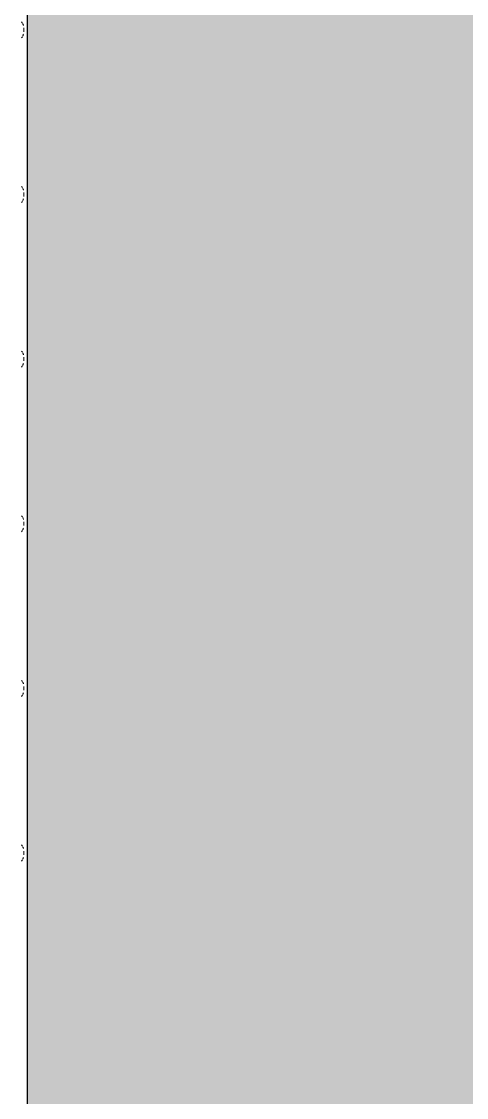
# Model space of a CAD drawing. Header units: inches. Extents: x -1176 to 1551, y -3558 to 978.
# Drawn here: x 464.16 to 472.95, y 584.36 to 605.6 of the extents above; entities that cross this region are included whole.
import ezdxf

# ---------------------------------------------------------------- set-up
doc = ezdxf.new("R2010")
doc.units = ezdxf.units.IN
doc.header["$MEASUREMENT"] = 0
doc.linetypes.add('Demolished', pattern=[0.1875, 0.125, -0.0625])
for name, color, linetype, lineweight in [('A-GENM', 13, 'Demolished', 9), ('A-WALL', 113, 'Continuous', 18), ('A-WALL-PATT', 111, 'Continuous', 18)]:
    doc.layers.add(name, color=color, linetype=linetype, lineweight=lineweight)

# ---------------------------------------------------------------- blocks, each defined once
blk = doc.blocks.new('Cast_Iron_Radiator_8182 - Cast_Iron_Radiator_8182-V66-1st Floor Demo')
at = {"layer": 'A-GENM', "linetype": 'Continuous'}
for p, q in [((-5.787, -4.933), (-5.75, -4.933)), ((-5.75, -4.933), (-5.713, -4.933)), ((-2.537, -4.933), (-2.5, -4.933)), ((-2.5, -4.933), (-2.463, -4.933)), ((0.713, -4.933), (0.75, -4.933)), ((0.75, -4.933), (0.787, -4.933)), ((3.963, -4.933), (4, -4.933)), ((4, -4.933), (4.037, -4.933)), ((7.213, -4.933), (7.25, -4.933)), ((7.25, -4.933), (7.287, -4.933)), ((10.463, -4.933), (10.5, -4.933)), ((10.5, -4.933), (10.537, -4.933))]:
    blk.add_line(p, q, dxfattribs=at)
at = {"layer": 'A-GENM', "linetype": 'Continuous', "flags": 128}
for points in [[(-5.886, -4.904), (-5.892, -4.9), (-5.898, -4.896), (-5.904, -4.891), (-5.909, -4.887)], [(-5.838, -4.925), (-5.845, -4.923), (-5.852, -4.921), (-5.859, -4.918), (-5.866, -4.915), (-5.873, -4.912)], [(-5.628, -4.912), (-5.635, -4.915), (-5.642, -4.918), (-5.649, -4.921), (-5.656, -4.924), (-5.663, -4.926)], [(-5.591, -4.887), (-5.597, -4.892), (-5.603, -4.896), (-5.609, -4.901), (-5.615, -4.905)], [(-2.636, -4.904), (-2.642, -4.9), (-2.648, -4.896), (-2.654, -4.891), (-2.659, -4.887)], [(-2.588, -4.925), (-2.595, -4.923), (-2.602, -4.921), (-2.609, -4.918), (-2.616, -4.915), (-2.623, -4.912)], [(-2.378, -4.912), (-2.385, -4.915), (-2.392, -4.918), (-2.399, -4.921), (-2.406, -4.924), (-2.413, -4.926)], [(-2.341, -4.887), (-2.347, -4.892), (-2.353, -4.896), (-2.359, -4.901), (-2.365, -4.905)], [(0.614, -4.904), (0.608, -4.9), (0.602, -4.896), (0.596, -4.891), (0.591, -4.887)], [(0.662, -4.925), (0.655, -4.923), (0.648, -4.921), (0.641, -4.918), (0.634, -4.915), (0.627, -4.912)], [(0.872, -4.912), (0.865, -4.915), (0.858, -4.918), (0.851, -4.921), (0.844, -4.924), (0.837, -4.926)], [(0.909, -4.887), (0.903, -4.892), (0.897, -4.896), (0.891, -4.901), (0.885, -4.905)], [(3.864, -4.904), (3.858, -4.9), (3.852, -4.896), (3.846, -4.891), (3.841, -4.887)], [(3.912, -4.925), (3.905, -4.923), (3.898, -4.921), (3.891, -4.918), (3.884, -4.915), (3.877, -4.912)], [(4.122, -4.912), (4.115, -4.915), (4.108, -4.918), (4.101, -4.921), (4.094, -4.924), (4.087, -4.926)], [(4.159, -4.887), (4.153, -4.892), (4.147, -4.896), (4.141, -4.901), (4.135, -4.905)], [(7.114, -4.904), (7.108, -4.9), (7.102, -4.896), (7.096, -4.891), (7.091, -4.887)], [(7.162, -4.925), (7.155, -4.923), (7.148, -4.921), (7.141, -4.918), (7.134, -4.915), (7.127, -4.912)], [(7.372, -4.912), (7.365, -4.915), (7.358, -4.918), (7.351, -4.921), (7.344, -4.924), (7.337, -4.926)], [(7.409, -4.887), (7.403, -4.892), (7.397, -4.896), (7.391, -4.901), (7.385, -4.905)], [(10.364, -4.904), (10.358, -4.9), (10.352, -4.896), (10.346, -4.891), (10.341, -4.887)], [(10.412, -4.925), (10.405, -4.923), (10.398, -4.921), (10.391, -4.918), (10.384, -4.915), (10.377, -4.912)], [(10.622, -4.912), (10.615, -4.915), (10.608, -4.918), (10.601, -4.921), (10.594, -4.924), (10.587, -4.926)], [(10.659, -4.887), (10.653, -4.892), (10.647, -4.896), (10.641, -4.901), (10.635, -4.905)]]:
    blk.add_lwpolyline(points, dxfattribs=at)

msp = doc.modelspace()

# ---------------------------------------------------------------- hatches: boundary and pattern name
at = {"layer": 'A-WALL-PATT', "lineweight": 9}
h = msp.add_hatch(color=7, dxfattribs=at)
h.paths.add_polyline_path([(464.276, -1.167), (480.776, -1.167), (480.776, 123.893), (464.276, 123.893), (464.276, 22.833)], flags=0)
h.paths.add_polyline_path([(480.776, 163.893), (480.776, 167.201), (464.276, 167.201), (464.276, 163.893), (465.752, 163.893)], flags=0)
h.paths.add_polyline_path([(480.776, 303.201), (480.776, 394.759), (464.276, 394.759), (464.276, 303.201)], flags=0)
h.paths.add_polyline_path([(464.276, 430.759), (480.776, 430.759), (480.776, 498.759), (464.276, 498.759), (464.276, 443.823)], flags=0)
h.paths.add_polyline_path([(480.776, 534.759), (480.776, 814.521), (464.276, 814.521), (464.276, 534.759), (465.752, 534.759)], flags=0)

# ---------------------------------------------------------------- linework, layer by layer
at = {"layer": 'A-WALL', "color": 8, "lineweight": 30}
msp.add_line((464.276, 814.521), (464.276, 534.759), dxfattribs=at)

# ---------------------------------------------------------------- block references
at = {"layer": 'A-GENM', "linetype": 'Continuous', "rotation": 90.00000000000017}
msp.add_blockref('Cast_Iron_Radiator_8182 - Cast_Iron_Radiator_8182-V66-1st Floor Demo', (459.276, 594.931), dxfattribs=at)

doc.saveas('drawing.dxf')
